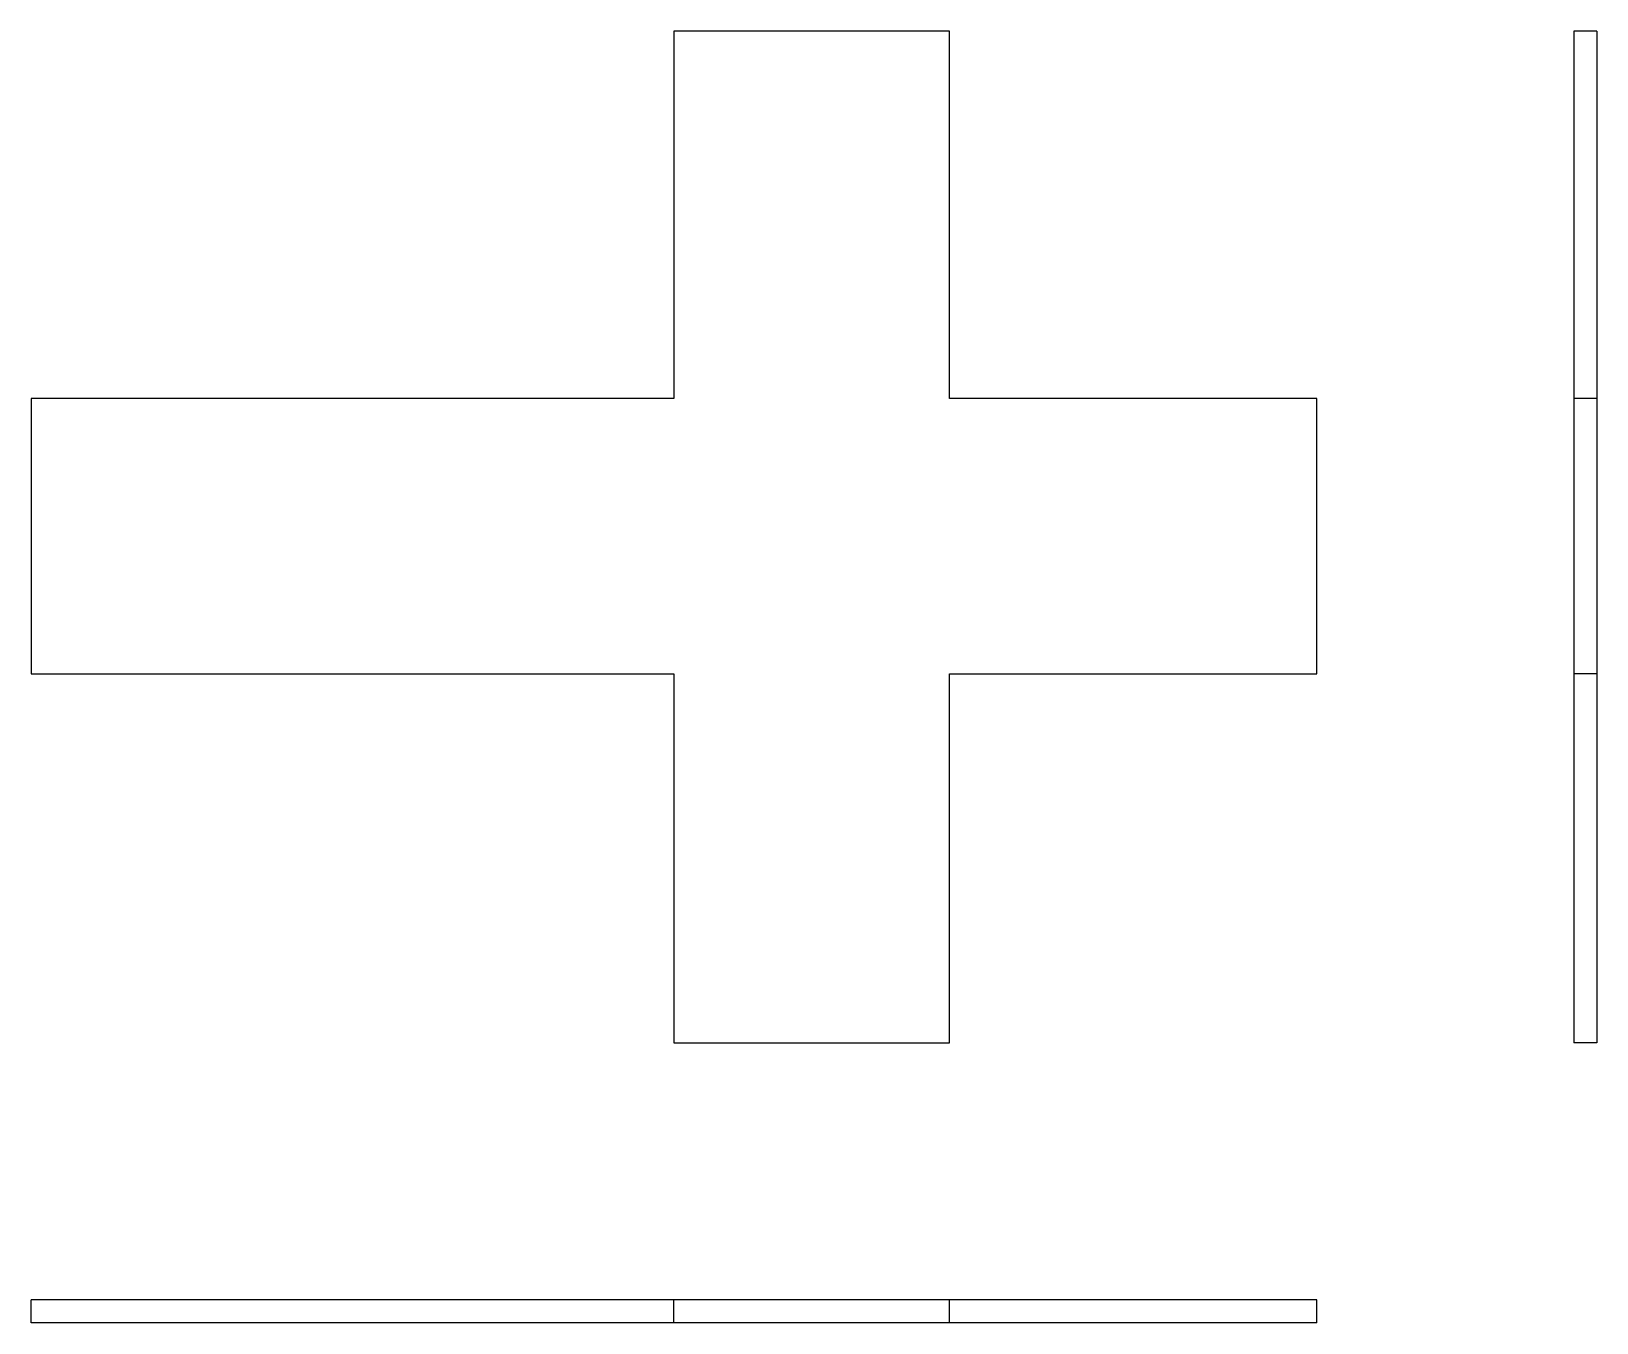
# Model space of a CAD drawing. Extents: x 0 to 1.56, y 0 to 1.28.
import ezdxf

# ---------------------------------------------------------------- set-up
doc = ezdxf.new("R2010")
doc.units = 0
for name, color, linetype in [('FRONT', 7, 'CONTINUOUS'), ('LEFT', 7, 'CONTINUOUS'), ('TOP', 7, 'CONTINUOUS')]:
    doc.layers.add(name, color=color, linetype=linetype)

msp = doc.modelspace()

# ---------------------------------------------------------------- linework, layer by layer
at = {"layer": 'FRONT'}
for p, q in [((0.912862, 1.284545), (0.639003, 1.284545)), ((0.639003, 1.284545), (0.639003, 0.9194)), ((0.912862, 0.9194), (0.912862, 1.284545)), ((0.273859, 0.9194), (0, 0.9194)), ((0, 0.9194), (0, 0.645541)), ((0.639003, 0.9194), (0.273859, 0.9194)), ((1.278007, 0.9194), (0.912862, 0.9194)), ((1.278007, 0.645541), (1.278007, 0.9194)), ((0, 0.645541), (0.273859, 0.645541)), ((0.273859, 0.645541), (0.639003, 0.645541)), ((0.639003, 0.645541), (0.639003, 0.643568)), ((0.639003, 0.643568), (0.639003, 0.278423)), ((0.912862, 0.643568), (0.912862, 0.645541)), ((0.912862, 0.645541), (1.278007, 0.645541)), ((0.912862, 0.278423), (0.912862, 0.643568)), ((0.639003, 0.278423), (0.912862, 0.278423))]:
    msp.add_line(p, q, dxfattribs=at)
at = {"layer": 'LEFT'}
for p, q in [((1.533608, 1.284545), (1.533608, 0.9194)), ((1.556429, 1.284545), (1.533608, 1.284545)), ((1.556429, 1.284545), (1.556429, 0.9194)), ((1.533608, 0.9194), (1.533608, 0.645541)), ((1.556429, 0.9194), (1.533608, 0.9194)), ((1.556429, 0.9194), (1.556429, 0.645541)), ((1.533608, 0.645541), (1.533608, 0.643568)), ((1.556429, 0.645541), (1.533608, 0.645541)), ((1.533608, 0.643568), (1.533608, 0.278423)), ((1.556429, 0.645541), (1.556429, 0.643568)), ((1.556429, 0.643568), (1.556429, 0.278423)), ((1.556429, 0.278423), (1.533608, 0.278423))]:
    msp.add_line(p, q, dxfattribs=at)
at = {"layer": 'TOP'}
for p, q in [((0.273859, 0.022822), (0, 0.022822)), ((0, 0), (0, 0.022822)), ((0.639003, 0.022822), (0.273859, 0.022822)), ((0.912862, 0.022822), (0.639003, 0.022822)), ((0.639003, 0), (0.639003, 0.022822)), ((1.278007, 0.022822), (0.912862, 0.022822)), ((0.912862, 0), (0.912862, 0.022822)), ((1.278007, 0), (1.278007, 0.022822)), ((0.273859, 0), (0, 0)), ((0.639003, 0), (0.273859, 0)), ((0.912862, 0), (0.639003, 0)), ((1.278007, 0), (0.912862, 0))]:
    msp.add_line(p, q, dxfattribs=at)

doc.saveas('drawing.dxf')
